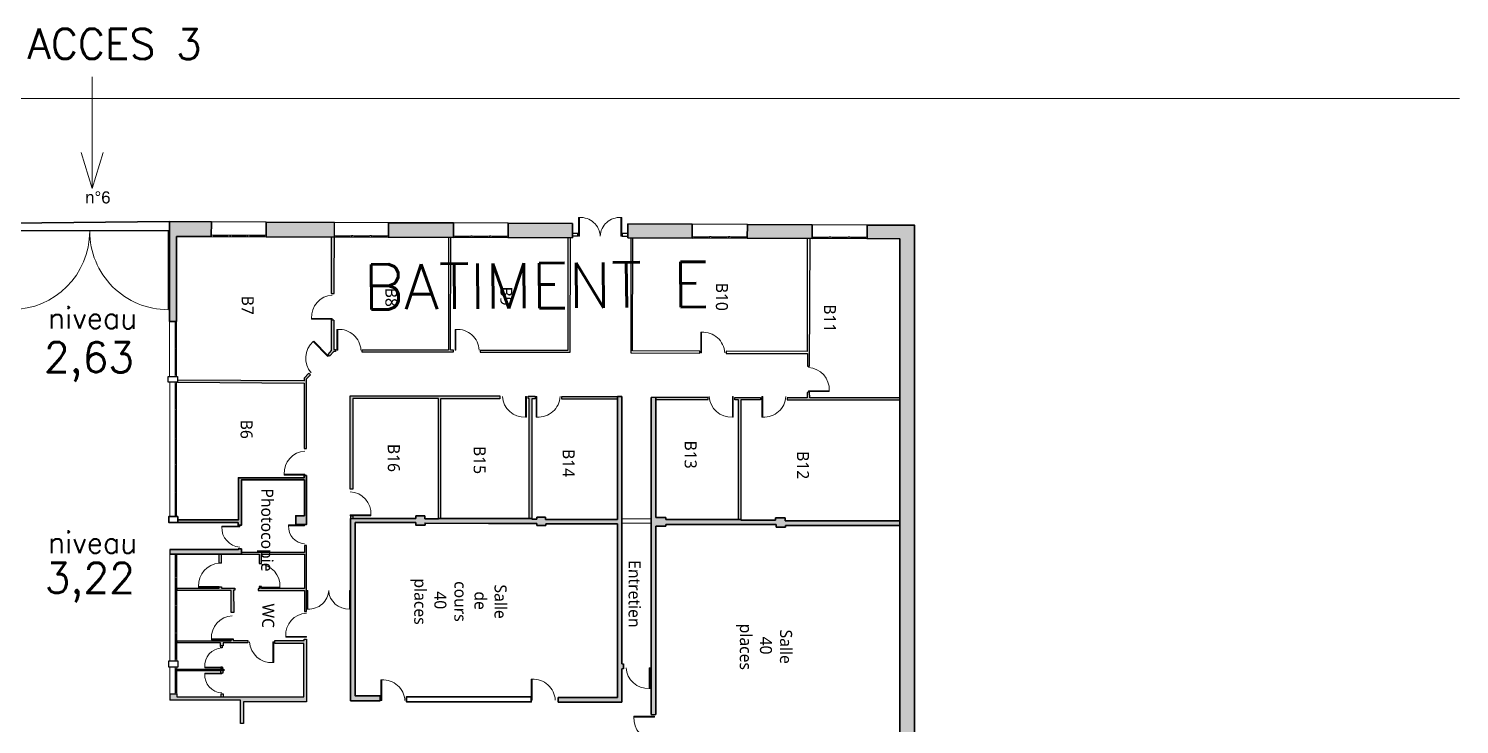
# Model space of a CAD drawing. Extents: x -6460 to -5341, y -3478 to -2628.
# Drawn here: x -6367.67 to -6320.12, y -3246.09 to -3222.97 of the extents above; entities that cross this region are included whole.
import ezdxf

# ---------------------------------------------------------------- set-up
doc = ezdxf.new("R2010")
doc.units = 0
for name, color, linetype in [('11_EPAIS', 4, 'CONTINUOUS'), ('12_MOYEN', 32, 'CONTINUOUS'), ('15_GRIS FONCE', 251, 'CONTINUOUS')]:
    doc.layers.add(name, color=color, linetype=linetype)
for name, color, linetype, lineweight in [('Ar0-Hatch1', 1, 'CONTINUOUS', 5), ('Ar0-Texte1', 144, 'CONTINUOUS', 15), ('Ar0-Texte2', 6, 'CONTINUOUS', 15), ('Ar2-Maçon', 7, 'CONTINUOUS', 35), ('Ar2-Vue-FIN', 9, 'CONTINUOUS', 9), ('Ar6-Cloison', 3, 'CONTINUOUS', 25), ('Ar7-Menuiserie', 4, 'CONTINUOUS', 9), ('Ar7-Porte', 4, 'CONTINUOUS', 9)]:
    doc.layers.add(name, color=color, linetype=linetype, lineweight=lineweight)
doc.styles.add('arial', font='arial.ttf', dxfattribs={"width": 0.9999})
doc.styles.get("Standard").update_dxf_attribs({"font": 'romans.shx'})

# ---------------------------------------------------------------- blocks, each defined once
blk = doc.blocks.new('porte')
at = {"layer": 'Ar7-Porte', "ltscale": 0.1}
for p, q in [((-0.03, 0.699), (0, 0.699)), ((-0.03, 0), (0, 0))]:
    blk.add_line(p, q, dxfattribs=at)
at = {"layer": 'Ar7-Porte'}
for points in [[(-0.03, 0), (-0.03, 0.699)], [(0, 0), (0, 0.699)]]:
    blk.add_lwpolyline(points, dxfattribs=at)
blk.add_arc((0.043, -0.043), 0.743, 3.3029, 93.3029, dxfattribs=at)

msp = doc.modelspace()

# ---------------------------------------------------------------- hatches: boundary and pattern name
at = {"layer": 'Ar0-Hatch1', "ltscale": 0.1}
h = msp.add_hatch(color=256, dxfattribs=at)
h.dxf.hatch_style = 1
h.paths.add_polyline_path([(-6361.601, -3229.391), (-6362.991, -3229.385), (-6362.989, -3232.703), (-6362.804, -3232.703), (-6362.804, -3232.703), (-6362.755, -3232.703), (-6362.755, -3229.882), (-6361.602, -3229.885)])
h.paths.add_polyline_path([(-6357.511, -3229.412), (-6359.778, -3229.401), (-6359.78, -3229.891), (-6357.514, -3229.898), (-6357.514, -3229.853), (-6357.514, -3229.853)])
h.paths.add_polyline_path([(-6353.549, -3229.432), (-6355.712, -3229.421), (-6355.714, -3229.903), (-6353.552, -3229.91), (-6353.552, -3229.865), (-6353.551, -3229.865)])
h.paths.add_polyline_path([(-6349.594, -3229.452), (-6351.739, -3229.441), (-6351.74, -3229.915), (-6349.597, -3229.922)])
h.paths.add_polyline_path([(-6345.617, -3229.472), (-6347.753, -3229.461), (-6347.755, -3229.928), (-6345.619, -3229.934), (-6345.619, -3229.889), (-6345.619, -3229.889)])
h.paths.add_polyline_path([(-6341.633, -3229.491), (-6343.785, -3229.481), (-6343.786, -3229.94), (-6341.638, -3229.946), (-6341.638, -3229.901), (-6341.635, -3229.901)])
h.paths.add_polyline_path([(-6338.225, -3229.509), (-6339.804, -3229.501), (-6339.805, -3229.952), (-6338.72, -3229.955), (-6338.72, -3277.426), (-6338.225, -3277.426)])
h.paths.add_polyline_path([(-6360.6, -3237.971), (-6358.509, -3237.971), (-6358.509, -3239.161), (-6358.794, -3239.161), (-6358.794, -3239.449), (-6358.434, -3239.449), (-6358.437, -3237.822), (-6358.513, -3237.822), (-6358.513, -3237.898), (-6360.702, -3237.898), (-6360.702, -3239.298), (-6362.715, -3239.298), (-6362.715, -3239.389), (-6360.711, -3239.389), (-6360.711, -3239.474), (-6360.6, -3239.474)])
h.paths.add_polyline_path([(-6360.599, -3240.263), (-6360.708, -3240.263), (-6360.708, -3240.285), (-6362.985, -3240.285), (-6362.985, -3240.438), (-6360.599, -3240.436), (-6360.599, -3240.374)])
h.paths.add_polyline_path([(-6359.767, -3248.698), (-6360.525, -3248.698), (-6360.525, -3247.934), (-6360.623, -3247.934), (-6360.623, -3248.74), (-6362.98, -3248.74), (-6362.98, -3249.89), (-6362.795, -3249.89), (-6362.795, -3249.89), (-6362.746, -3249.89), (-6362.727, -3249.89), (-6362.727, -3248.933), (-6360.522, -3248.933), (-6360.522, -3248.858), (-6359.767, -3248.858)])
h.paths.add_polyline_path([(-6354.332, -3258.259), (-6363.017, -3258.279), (-6363.017, -3258.556), (-6354.345, -3258.628)])
h.paths.add_polyline_path([(-6357.077, -3248.707), (-6358.989, -3248.707), (-6358.989, -3248.867), (-6358.846, -3248.867), (-6358.846, -3249.085), (-6358.447, -3249.085), (-6358.447, -3248.877), (-6357.905, -3248.877), (-6357.905, -3248.873), (-6357.077, -3248.873)])
h.paths.add_polyline_path([(-6355.396, -3248.729), (-6356.287, -3248.729), (-6356.287, -3248.89), (-6355.396, -3248.89)])
h.paths.add_polyline_path([(-6354.47, -3248.717), (-6354.881, -3248.717), (-6354.881, -3249.095), (-6354.47, -3249.095)])
h.paths.add_polyline_path([(-6346.477, -3248.949), (-6342.857, -3248.949), (-6342.857, -3249.178), (-6342.567, -3249.178), (-6342.567, -3248.964), (-6341.175, -3248.964), (-6341.175, -3249.263), (-6341.035, -3249.263), (-6341.035, -3248.833), (-6342.566, -3248.833), (-6342.566, -3248.871), (-6342.854, -3248.871), (-6342.854, -3248.814), (-6346.974, -3248.814), (-6346.976, -3249.607), (-6346.823, -3249.607), (-6346.823, -3249.198), (-6346.477, -3249.198)])
h.paths.add_polyline_path([(-6354.346, -3251.648), (-6355.396, -3251.648), (-6355.396, -3248.89), (-6355.456, -3248.89), (-6355.456, -3251.638), (-6357.905, -3251.638), (-6357.905, -3248.877), (-6357.993, -3248.877), (-6357.993, -3251.638), (-6362.743, -3251.638), (-6362.743, -3251.81), (-6354.491, -3251.81), (-6354.491, -3251.837), (-6354.346, -3251.837)])
h.paths.add_polyline_path([(-6360.822, -3241.567), (-6361.258, -3241.567), (-6361.258, -3241.522), (-6361.336, -3241.522), (-6361.336, -3241.54), (-6361.337, -3241.564), (-6362.733, -3241.564), (-6362.733, -3241.642), (-6360.94, -3241.642), (-6360.94, -3242.375), (-6360.856, -3242.375), (-6360.866, -3241.637), (-6360.822, -3241.637)])
h.paths.add_polyline_path([(-6358.433, -3240.148), (-6358.506, -3240.148), (-6358.506, -3240.375), (-6360.599, -3240.375), (-6360.599, -3240.436), (-6360.009, -3240.436), (-6360.009, -3240.744), (-6359.929, -3240.744), (-6359.929, -3240.44), (-6358.508, -3240.44), (-6358.508, -3241.58), (-6359.934, -3241.58), (-6359.934, -3241.562), (-6360.01, -3241.562), (-6360.01, -3241.586), (-6360.043, -3241.586), (-6360.043, -3241.648), (-6358.503, -3241.648), (-6358.503, -3242.34), (-6358.433, -3242.34)])
h.paths.add_polyline_path([(-6358.435, -3243.259), (-6358.521, -3243.259), (-6358.521, -3243.307), (-6359.496, -3243.307), (-6359.496, -3243.403), (-6358.525, -3243.403), (-6358.525, -3245.174), (-6362.749, -3245.174), (-6362.749, -3245.076), (-6362.801, -3245.076), (-6362.982, -3245.076), (-6362.982, -3245.288), (-6360.628, -3245.286), (-6360.628, -3246.062), (-6360.537, -3246.062), (-6360.537, -3245.347), (-6358.435, -3245.347)])
h.paths.add_polyline_path([(-6360.385, -3243.304), (-6360.881, -3243.304), (-6360.881, -3243.254), (-6360.91, -3243.254), (-6360.91, -3243.283), (-6360.94, -3243.283), (-6360.94, -3243.31), (-6362.739, -3243.31), (-6362.739, -3243.38), (-6361.295, -3243.38), (-6361.295, -3243.478), (-6361.205, -3243.478), (-6361.205, -3243.385), (-6360.385, -3243.385)])
h.paths.add_polyline_path([(-6358.44, -3234.615), (-6358.307, -3234.482), (-6358.363, -3234.423), (-6358.514, -3234.587), (-6358.511, -3234.681), (-6362.73, -3234.655), (-6362.73, -3234.722), (-6358.514, -3234.753), (-6358.514, -3236.93), (-6358.437, -3236.925)])
h.paths.add_polyline_path([(-6357.533, -3233.705), (-6357.475, -3233.705), (-6357.475, -3233.635), (-6357.529, -3233.635), (-6357.529, -3232.652), (-6357.606, -3232.652), (-6357.606, -3233.67), (-6357.715, -3233.801), (-6357.67, -3233.859)])
h.paths.add_polyline_path([(-6352.012, -3235.178), (-6356.984, -3235.178), (-6356.984, -3238.274), (-6356.899, -3238.274), (-6356.899, -3235.261), (-6354.049, -3235.261), (-6354.049, -3239.25), (-6353.98, -3239.25), (-6353.98, -3235.271), (-6352.012, -3235.271)])
h.paths.add_polyline_path([(-6357.514, -3229.903), (-6357.514, -3229.898), (-6357.622, -3229.897), (-6357.622, -3231.775), (-6357.523, -3231.775)])
h.paths.add_polyline_path([(-6347.954, -3235.199), (-6348.096, -3235.199), (-6348.096, -3239.285), (-6350.49, -3239.285), (-6350.49, -3239.205), (-6350.784, -3239.205), (-6350.784, -3239.268), (-6350.948, -3239.268), (-6350.948, -3239.25), (-6354.049, -3239.25), (-6354.049, -3239.26), (-6354.504, -3239.26), (-6354.504, -3239.165), (-6354.808, -3239.165), (-6354.808, -3239.248), (-6356.976, -3239.248), (-6356.976, -3245.314), (-6355.986, -3245.314), (-6355.986, -3245.146), (-6356.816, -3245.146), (-6356.816, -3239.389), (-6354.807, -3239.389), (-6354.807, -3239.472), (-6354.496, -3239.472), (-6354.496, -3239.404), (-6352.386, -3239.415), (-6350.782, -3239.415), (-6350.782, -3239.487), (-6350.483, -3239.487), (-6350.483, -3239.423), (-6348.102, -3239.423), (-6348.102, -3245.195), (-6350.071, -3245.195), (-6350.071, -3245.354), (-6347.952, -3245.354), (-6347.952, -3244.242), (-6347.902, -3244.242), (-6347.902, -3244.082), (-6347.954, -3244.082)])
h.paths.add_polyline_path([(-6350.833, -3235.187), (-6351.066, -3235.187), (-6351.066, -3235.266), (-6351.032, -3235.266), (-6351.032, -3239.25), (-6350.948, -3239.25), (-6350.948, -3235.279), (-6350.833, -3235.279)])
h.paths.add_polyline_path([(-6348.096, -3235.199), (-6349.946, -3235.199), (-6349.946, -3235.282), (-6348.096, -3235.282)], flags=17)
h.paths.add_polyline_path([(-6346.823, -3235.231), (-6346.977, -3235.231), (-6346.977, -3245.759), (-6346.823, -3245.759), (-6346.823, -3239.505), (-6346.49, -3239.505), (-6346.49, -3239.452), (-6342.831, -3239.452), (-6342.831, -3239.539), (-6342.522, -3239.539), (-6342.522, -3239.478), (-6338.72, -3239.478), (-6338.72, -3239.327), (-6342.523, -3239.327), (-6342.523, -3239.225), (-6342.852, -3239.225), (-6342.852, -3239.301), (-6344.005, -3239.301), (-6346.493, -3239.288), (-6346.493, -3239.215), (-6346.823, -3239.215)])
h.paths.add_polyline_path([(-6345.087, -3235.231), (-6346.823, -3235.231), (-6346.823, -3235.295), (-6345.087, -3235.295)], flags=17)
h.paths.add_polyline_path([(-6343.348, -3235.234), (-6344.203, -3235.227), (-6344.203, -3235.305), (-6344.085, -3235.305), (-6344.085, -3239.288), (-6344.005, -3239.288), (-6344.005, -3235.303), (-6343.348, -3235.303)])
h.paths.add_polyline_path([(-6338.72, -3235.245), (-6341.713, -3235.244), (-6341.722, -3235.058), (-6341.795, -3235.061), (-6341.795, -3235.246), (-6342.457, -3235.238), (-6342.457, -3235.308), (-6338.72, -3235.308)])
h.paths.add_polyline_path([(-6346.83, -3250.6), (-6346.978, -3250.6), (-6346.978, -3251.684), (-6352.195, -3251.684), (-6352.195, -3256.871), (-6352.042, -3256.871), (-6352.042, -3251.86), (-6346.999, -3251.86), (-6346.999, -3258.344), (-6352.042, -3258.344), (-6352.042, -3257.756), (-6352.186, -3257.756), (-6352.186, -3258.668), (-6347.554, -3258.668), (-6347.554, -3259.151), (-6347.405, -3259.151), (-6347.405, -3258.693), (-6341.218, -3258.693), (-6341.218, -3258.78), (-6341.074, -3258.78), (-6341.074, -3258.703), (-6340.204, -3258.703), (-6340.204, -3250.287), (-6341.038, -3250.287), (-6341.038, -3250.145), (-6341.185, -3250.145), (-6341.185, -3250.44), (-6340.38, -3250.44), (-6340.38, -3258.365), (-6346.83, -3258.365)])
h.paths.add_polyline_path([(-6362.744, -3262.331), (-6362.973, -3262.331), (-6362.972, -3263.314), (-6362.812, -3263.313), (-6362.812, -3263.313), (-6362.763, -3263.313), (-6362.744, -3263.313)])
h.paths.add_polyline_path([(-6362.717, -3272.686), (-6363.043, -3272.686), (-6363.043, -3272.919), (-6362.717, -3272.919)])
h.paths.add_polyline_path([(-6350.431, -3267.809), (-6350.952, -3267.809), (-6350.952, -3268.404), (-6350.431, -3268.404)])
h.paths.add_polyline_path([(-6346.406, -3267.809), (-6346.927, -3267.809), (-6346.927, -3268.404), (-6346.406, -3268.404)])
h.paths.add_polyline_path([(-6342.442, -3267.809), (-6342.963, -3267.809), (-6342.963, -3268.404), (-6342.442, -3268.404)])
h.paths.add_polyline_path([(-6358.563, -3274.748), (-6362.746, -3274.748), (-6362.746, -3274.756), (-6362.746, -3274.806), (-6362.746, -3274.817), (-6358.563, -3274.817)])
h.paths.add_polyline_path([(-6358.494, -3274.627), (-6358.563, -3274.627), (-6358.563, -3274.874), (-6358.494, -3274.874)])
h.paths.add_polyline_path([(-6358.494, -3269.089), (-6358.563, -3269.089), (-6358.563, -3273.742), (-6358.494, -3273.742)])
h.paths.add_polyline_path([(-6358.563, -3270.479), (-6362.763, -3270.479), (-6362.763, -3270.548), (-6358.563, -3270.548)])
h.paths.add_polyline_path([(-6354.322, -3266.893), (-6354.073, -3266.893), (-6354.073, -3266.728), (-6354.339, -3266.728), (-6354.345, -3262.11), (-6354.345, -3261.265), (-6357.314, -3261.265), (-6357.314, -3261.446), (-6354.512, -3261.464), (-6354.512, -3262.11), (-6354.494, -3267.847), (-6354.876, -3267.847), (-6354.876, -3268.279), (-6354.504, -3268.279), (-6354.504, -3271.817), (-6357.245, -3271.817), (-6357.245, -3271.627), (-6357.314, -3271.627), (-6357.314, -3271.886), (-6354.322, -3271.886)])
h.paths.add_polyline_path([(-6357.245, -3262.545), (-6357.314, -3262.545), (-6357.314, -3268.21), (-6357.245, -3268.21)], flags=17)
h.paths.add_polyline_path([(-6357.245, -3268.21), (-6357.314, -3268.21), (-6357.314, -3268.279), (-6357.245, -3268.279)], flags=17)
h.paths.add_polyline_path([(-6354.876, -3268.21), (-6357.245, -3268.21), (-6357.245, -3268.279), (-6354.876, -3268.279)], flags=17)
h.paths.add_polyline_path([(-6357.245, -3268.279), (-6357.314, -3268.279), (-6357.314, -3270.742), (-6357.245, -3270.742)], flags=17)
h.paths.add_polyline_path([(-6358.563, -3267.612), (-6358.89, -3267.612), (-6358.89, -3267.978), (-6362.722, -3267.978), (-6362.722, -3267.926), (-6363.026, -3267.926), (-6363.026, -3268.156), (-6362.719, -3268.156), (-6362.719, -3268.12), (-6358.563, -3268.12)])
h.paths.add_polyline_path([(-6358.494, -3266.145), (-6358.563, -3266.145), (-6358.563, -3268.204), (-6358.494, -3268.204)])
h.paths.add_polyline_path([(-6358.563, -3265.131), (-6362.763, -3265.131), (-6362.763, -3265.2), (-6358.563, -3265.2)])
h.paths.add_polyline_path([(-6358.494, -3265.08), (-6358.533, -3265.08), (-6358.533, -3265.083), (-6358.563, -3265.083), (-6358.563, -3265.257), (-6358.533, -3265.257), (-6358.494, -3265.26)])
h.paths.add_polyline_path([(-6361.404, -3261.264), (-6361.592, -3261.264), (-6361.592, -3260.828), (-6361.701, -3260.828), (-6361.701, -3261.255), (-6362.973, -3261.255), (-6362.973, -3261.45), (-6362.755, -3261.45), (-6362.755, -3261.414), (-6361.404, -3261.414)])
h.paths.add_polyline_path([(-6358.494, -3261.265), (-6360.612, -3261.265), (-6360.612, -3261.426), (-6358.494, -3261.439)])
h.paths.add_polyline_path([(-6358.494, -3261.439), (-6358.563, -3261.439), (-6358.563, -3264.195), (-6358.494, -3264.195)])
h.paths.add_polyline_path([(-6357.245, -3261.447), (-6357.314, -3261.446), (-6357.314, -3261.66), (-6357.245, -3261.66)], flags=17)
h.paths.add_polyline_path([(-6347.414, -3260.139), (-6347.549, -3260.139), (-6347.549, -3260.644), (-6352.196, -3260.644), (-6352.196, -3261.037), (-6352.055, -3261.037), (-6352.055, -3260.785), (-6347.55, -3260.785), (-6347.55, -3266.76), (-6352.048, -3266.76), (-6352.048, -3261.918), (-6352.2, -3261.918), (-6352.2, -3266.737), (-6352.48, -3266.737), (-6352.48, -3266.893), (-6347.577, -3266.922), (-6347.577, -3267.047), (-6347.393, -3267.047), (-6347.393, -3266.923), (-6339.772, -3266.969), (-6339.772, -3266.798), (-6340.224, -3266.807), (-6340.224, -3259.839), (-6341.054, -3259.839), (-6341.054, -3259.679), (-6341.208, -3259.679), (-6341.208, -3259.955), (-6340.356, -3259.955), (-6340.356, -3266.803), (-6347.4, -3266.768)])
h.paths.add_polyline_path([(-6360.206, -3237.668), (-6360.214, -3240.588), (-6359.254, -3240.59), (-6359.246, -3237.671)], flags=9)
h.paths.add_polyline_path([(-6357.514, -3232.693), (-6344.051, -3232.585), (-6344.068, -3230.336), (-6357.532, -3230.443)], flags=9)
h.paths.add_polyline_path([(-6354.519, -3278.807), (-6354.519, -3279.289), (-6354.39, -3279.289), (-6354.39, -3278.807)], flags=9)
h.paths.add_polyline_path([(-6362.243, -3278.911), (-6362.243, -3279.394), (-6362.114, -3279.394), (-6362.114, -3278.911)], flags=9)
h.paths.add_polyline_path([(-6362.573, -3281.789), (-6362.092, -3281.789), (-6362.092, -3281.661), (-6362.573, -3281.661)], flags=9)
h.paths.add_polyline_path([(-6351.5, -3277.333), (-6351.5, -3276.838), (-6351.628, -3276.838), (-6351.628, -3277.333)], flags=9)
h.paths.add_polyline_path([(-6352.934, -3277.773), (-6352.934, -3278.254), (-6352.805, -3278.254), (-6352.805, -3277.773)], flags=9)
h.paths.add_polyline_path([(-6362.802, -3280.923), (-6362.802, -3281.231), (-6362.631, -3281.231), (-6362.631, -3280.923)], flags=9)
h.paths.add_polyline_path([(-6351.686, -3277.421), (-6351.947, -3277.421), (-6351.947, -3277.592), (-6351.686, -3277.592)], flags=9)
h.paths.add_polyline_path([(-6359.353, -3282.437), (-6359.353, -3283.86), (-6358.78, -3283.86), (-6358.78, -3282.437)], flags=9)
h.paths.add_polyline_path([(-6363.882, -3280.701), (-6363.882, -3281.304), (-6363.31, -3281.304), (-6363.31, -3280.701)], flags=9)
h.paths.add_polyline_path([(-6359.482, -3279.025), (-6359.482, -3279.443), (-6359.118, -3279.443), (-6359.118, -3279.025)], flags=9)
h.paths.add_polyline_path([(-6361.449, -3280.899), (-6361.449, -3281.62), (-6361.209, -3281.62), (-6361.209, -3280.899)], flags=9)
h.paths.add_polyline_path([(-6361.713, -3282.998), (-6361.713, -3284.786), (-6360.956, -3284.786), (-6360.956, -3282.998)], flags=9)

# ---------------------------------------------------------------- linework, layer by layer
at = {"layer": '11_EPAIS'}
for points in [[(-6362.73, -3234.533), (-6362.73, -3234.722), (-6363.031, -3234.722), (-6363.031, -3234.533)], [(-6362.718, -3243.979), (-6362.718, -3244.196), (-6363.014, -3244.196), (-6363.014, -3243.979)]]:
    msp.add_lwpolyline(points, close=True, dxfattribs=at)
msp.add_lwpolyline([(-6362.985, -3240.285), (-6362.985, -3240.438)], dxfattribs=at)
at = {"layer": '12_MOYEN'}
for points in [[(-6361.237, -3243.478), (-6361.237, -3243.552), (-6361.289, -3243.552), (-6361.295, -3243.478)], [(-6361.225, -3244.19), (-6361.225, -3244.253), (-6361.225, -3244.19), (-6361.284, -3244.19), (-6361.284, -3244.253)], [(-6362.728, -3244.253), (-6361.188, -3244.253), (-6361.188, -3244.315), (-6362.723, -3244.315), (-6362.728, -3244.253)], [(-6361.223, -3244.315), (-6361.223, -3244.387), (-6361.282, -3244.387), (-6361.282, -3244.315)], [(-6361.29, -3245.08), (-6361.209, -3245.08), (-6361.209, -3245.174)], [(-6361.29, -3245.08), (-6361.29, -3245.174)]]:
    msp.add_lwpolyline(points, dxfattribs=at)
at = {"layer": '15_GRIS FONCE'}
for p, q in [((-6343.785, -3229.481), (-6345.617, -3229.472)), ((-6339.801, -3229.501), (-6341.633, -3229.491))]:
    msp.add_line(p, q, dxfattribs=at)
for points in [[(-6359.778, -3229.401), (-6361.601, -3229.391)], [(-6355.712, -3229.421), (-6357.511, -3229.412)], [(-6351.739, -3229.441), (-6353.549, -3229.432)]]:
    msp.add_lwpolyline(points, dxfattribs=at)
at = {"layer": 'Ar0-Hatch1'}
for p, q in [((-6365.564, -3224.574), (-6365.564, -3228.282)), ((-6365.564, -3228.282), (-6365.928, -3227.094)), ((-6365.564, -3228.282), (-6365.201, -3227.094))]:
    msp.add_line(p, q, dxfattribs=at)
at = {"layer": 'Ar2-Maçon'}
for p, q in [((-6368.295, -3229.439), (-6362.991, -3229.385)), ((-6348.096, -3239.285), (-6348.096, -3235.199)), ((-6347.954, -3235.199), (-6347.954, -3244.082)), ((-6346.977, -3235.231), (-6346.977, -3245.759)), ((-6346.823, -3239.215), (-6346.823, -3235.231)), ((-6356.976, -3245.314), (-6356.976, -3239.248)), ((-6356.976, -3239.248), (-6354.808, -3239.248)), ((-6354.808, -3239.248), (-6354.808, -3239.165)), ((-6354.808, -3239.165), (-6354.504, -3239.165)), ((-6354.504, -3239.165), (-6354.504, -3239.26)), ((-6354.504, -3239.26), (-6354.049, -3239.26)), ((-6354.049, -3239.25), (-6350.948, -3239.25)), ((-6350.782, -3239.415), (-6352.386, -3239.415)), ((-6350.948, -3239.268), (-6350.784, -3239.268)), ((-6350.784, -3239.268), (-6350.784, -3239.205)), ((-6350.784, -3239.205), (-6350.49, -3239.205)), ((-6350.782, -3239.487), (-6350.782, -3239.415)), ((-6350.49, -3239.205), (-6350.49, -3239.285)), ((-6350.49, -3239.285), (-6348.096, -3239.285)), ((-6348.102, -3239.423), (-6350.483, -3239.423)), ((-6350.483, -3239.423), (-6350.483, -3239.487)), ((-6348.102, -3245.195), (-6348.102, -3239.423)), ((-6346.823, -3239.215), (-6346.493, -3239.215)), ((-6346.493, -3239.215), (-6346.493, -3239.288)), ((-6346.493, -3239.288), (-6344.005, -3239.288)), ((-6342.831, -3239.452), (-6346.49, -3239.452)), ((-6346.49, -3239.452), (-6346.49, -3239.505)), ((-6344.005, -3239.288), (-6344.005, -3239.301)), ((-6344.005, -3239.301), (-6342.852, -3239.301)), ((-6342.852, -3239.301), (-6342.852, -3239.225)), ((-6342.852, -3239.225), (-6342.523, -3239.225)), ((-6342.831, -3239.539), (-6342.831, -3239.452)), ((-6342.523, -3239.225), (-6342.523, -3239.327)), ((-6342.523, -3239.327), (-6338.72, -3239.327)), ((-6350.483, -3239.487), (-6350.782, -3239.487)), ((-6346.49, -3239.505), (-6346.823, -3239.505)), ((-6346.823, -3245.759), (-6346.823, -3239.505)), ((-6342.522, -3239.539), (-6342.831, -3239.539)), ((-6338.72, -3239.478), (-6342.522, -3239.478)), ((-6342.522, -3239.478), (-6342.522, -3239.539)), ((-6347.902, -3244.082), (-6347.902, -3244.242)), ((-6347.952, -3244.242), (-6347.952, -3245.354)), ((-6355.991, -3245.314), (-6356.976, -3245.314)), ((-6350.071, -3245.354), (-6350.071, -3245.195)), ((-6350.071, -3245.195), (-6348.102, -3245.195)), ((-6347.952, -3245.354), (-6350.071, -3245.354))]:
    msp.add_line(p, q, dxfattribs=at)
at = {"layer": 'Ar2-Maçon', "ltscale": 0.1}
for p, q in [((-6368.568, -3229.688), (-6362.991, -3229.685)), ((-6348.096, -3235.199), (-6347.954, -3235.199)), ((-6354.049, -3239.25), (-6354.049, -3239.26)), ((-6350.948, -3239.25), (-6350.948, -3239.268))]:
    msp.add_line(p, q, dxfattribs=at)
at = {"layer": 'Ar2-Maçon'}
for points in [[(-6362.989, -3232.703), (-6362.991, -3229.385), (-6361.601, -3229.391), (-6361.602, -3229.885), (-6362.755, -3229.882), (-6362.755, -3232.703)], [(-6355.712, -3229.421), (-6353.549, -3229.432), (-6353.552, -3229.91), (-6355.714, -3229.903)], [(-6349.594, -3229.452), (-6351.739, -3229.441), (-6351.74, -3229.915), (-6349.597, -3229.922)], [(-6343.785, -3229.481), (-6343.786, -3229.94), (-6341.635, -3229.946), (-6341.633, -3229.491)], [(-6362.715, -3239.183), (-6362.715, -3239.389), (-6363.011, -3239.389), (-6363.011, -3239.183)]]:
    msp.add_lwpolyline(points, close=True, dxfattribs=at)
for points in [[(-6357.511, -3229.412), (-6359.778, -3229.401), (-6359.78, -3229.891), (-6357.514, -3229.898)], [(-6347.755, -3229.928), (-6345.619, -3229.934), (-6345.617, -3229.472), (-6347.753, -3229.461), (-6347.755, -3229.928)], [(-6338.225, -3278.054), (-6338.225, -3229.509), (-6339.804, -3229.501), (-6339.805, -3229.952), (-6338.72, -3229.955), (-6338.72, -3277.456)], [(-6358.437, -3237.822), (-6358.513, -3237.822), (-6358.513, -3237.898), (-6360.702, -3237.898), (-6360.702, -3239.298), (-6362.715, -3239.298)], [(-6362.715, -3239.389), (-6360.711, -3239.389), (-6360.711, -3239.474), (-6360.6, -3239.474), (-6360.6, -3237.971), (-6358.509, -3237.971), (-6358.509, -3239.161), (-6358.794, -3239.161), (-6358.794, -3239.449), (-6358.434, -3239.449), (-6358.437, -3237.822)], [(-6352.386, -3239.415), (-6354.496, -3239.404), (-6354.496, -3239.472), (-6354.807, -3239.472), (-6354.807, -3239.389), (-6356.816, -3239.389), (-6356.816, -3245.146), (-6355.986, -3245.146), (-6355.986, -3245.314)], [(-6362.985, -3240.285), (-6360.708, -3240.285), (-6360.708, -3240.263), (-6360.599, -3240.263), (-6360.599, -3240.374), (-6360.599, -3240.436), (-6362.985, -3240.438)], [(-6352.386, -3245.181), (-6350.966, -3245.181), (-6350.966, -3245.346), (-6355.114, -3245.346), (-6355.114, -3245.172), (-6352.386, -3245.181)]]:
    msp.add_lwpolyline(points, dxfattribs=at)
at = {"layer": 'Ar2-Vue-FIN'}
msp.add_line((-6320.119, -3225.292), (-6447.349, -3225.314), dxfattribs=at)
for points in [[(-6362.989, -3232.703), (-6362.989, -3234.533)], [(-6362.976, -3234.722), (-6362.986, -3239.183)], [(-6346.977, -3239.257), (-6347.954, -3239.257)], [(-6347.954, -3239.401), (-6346.977, -3239.401)], [(-6362.985, -3240.438), (-6362.979, -3243.979)], [(-6362.982, -3245.076), (-6362.982, -3244.196)]]:
    msp.add_lwpolyline(points, dxfattribs=at)
at = {"layer": 'Ar6-Cloison'}
for p, q in [((-6356.984, -3238.274), (-6356.984, -3235.178)), ((-6356.984, -3235.178), (-6352.012, -3235.178)), ((-6354.049, -3235.261), (-6356.899, -3235.261)), ((-6356.899, -3235.261), (-6356.899, -3238.274)), ((-6354.049, -3239.25), (-6354.049, -3235.261)), ((-6352.012, -3235.271), (-6353.98, -3235.271)), ((-6353.98, -3235.271), (-6353.98, -3239.25)), ((-6352.012, -3235.178), (-6352.012, -3235.271)), ((-6351.066, -3235.266), (-6351.066, -3235.187)), ((-6351.066, -3235.187), (-6350.833, -3235.187)), ((-6351.032, -3235.266), (-6351.066, -3235.266)), ((-6351.032, -3239.25), (-6351.032, -3235.266)), ((-6350.833, -3235.279), (-6350.948, -3235.279)), ((-6350.948, -3235.279), (-6350.948, -3239.25)), ((-6350.833, -3235.187), (-6350.833, -3235.279)), ((-6349.946, -3235.282), (-6349.946, -3235.199)), ((-6349.946, -3235.199), (-6348.096, -3235.199)), ((-6348.096, -3235.282), (-6349.946, -3235.282)), ((-6345.087, -3235.231), (-6346.977, -3235.231)), ((-6346.823, -3235.295), (-6345.087, -3235.295)), ((-6345.087, -3235.295), (-6345.087, -3235.231)), ((-6344.203, -3235.305), (-6344.203, -3235.227)), ((-6344.203, -3235.227), (-6343.348, -3235.234)), ((-6344.085, -3235.305), (-6344.203, -3235.305)), ((-6344.085, -3239.288), (-6344.085, -3235.305)), ((-6343.348, -3235.303), (-6344.005, -3235.303)), ((-6344.005, -3235.303), (-6344.005, -3239.288)), ((-6343.348, -3235.234), (-6343.348, -3235.303)), ((-6356.899, -3238.274), (-6356.984, -3238.274)), ((-6356.976, -3239.166), (-6356.9, -3239.166)), ((-6356.976, -3239.166), (-6356.976, -3239.248)), ((-6356.9, -3239.166), (-6356.9, -3239.248)), ((-6347.954, -3244.082), (-6347.902, -3244.082)), ((-6347.902, -3244.242), (-6347.952, -3244.242)), ((-6346.977, -3245.759), (-6346.823, -3245.759))]:
    msp.add_line(p, q, dxfattribs=at)
for points in [[(-6357.622, -3229.897), (-6357.622, -3231.775), (-6357.523, -3231.775), (-6357.511, -3229.412)], [(-6353.718, -3229.909), (-6353.718, -3233.652), (-6356.594, -3233.652)], [(-6356.594, -3233.654), (-6356.594, -3233.715), (-6353.556, -3233.715), (-6353.556, -3233.662), (-6353.649, -3233.662), (-6353.638, -3229.91)], [(-6352.664, -3233.667), (-6352.664, -3233.726), (-6349.674, -3233.726), (-6349.663, -3229.922)], [(-6349.749, -3229.922), (-6349.749, -3233.668), (-6352.664, -3233.668)], [(-6347.663, -3229.928), (-6347.663, -3233.746), (-6345.369, -3233.76), (-6345.369, -3233.694), (-6347.598, -3233.684), (-6347.587, -3229.928)], [(-6344.493, -3233.688), (-6344.493, -3233.768), (-6341.789, -3233.772), (-6341.789, -3234.189), (-6341.716, -3234.189), (-6341.703, -3229.946)], [(-6341.795, -3229.946), (-6341.795, -3233.703), (-6344.493, -3233.688)], [(-6357.529, -3232.656), (-6357.529, -3233.635), (-6357.475, -3233.635), (-6357.475, -3233.705), (-6357.533, -3233.705), (-6357.67, -3233.859), (-6357.715, -3233.801), (-6357.606, -3233.67), (-6357.606, -3232.652), (-6357.529, -3232.652)], [(-6362.73, -3234.722), (-6358.514, -3234.753), (-6358.514, -3236.93), (-6358.437, -3236.925), (-6358.44, -3234.615), (-6358.307, -3234.482), (-6358.363, -3234.423), (-6358.514, -3234.587), (-6358.511, -3234.681), (-6362.73, -3234.655)], [(-6338.72, -3235.245), (-6341.713, -3235.244), (-6341.722, -3235.058), (-6341.795, -3235.061), (-6341.795, -3235.246), (-6342.457, -3235.238)], [(-6342.457, -3235.238), (-6342.457, -3235.308), (-6338.72, -3235.308)], [(-6358.436, -3240.148), (-6358.506, -3240.148), (-6358.506, -3240.375), (-6360.599, -3240.375)], [(-6360.599, -3240.436), (-6360.009, -3240.436), (-6360.009, -3240.744), (-6359.929, -3240.744), (-6359.929, -3240.44), (-6358.508, -3240.44), (-6358.508, -3241.58), (-6359.934, -3241.58), (-6359.934, -3241.515), (-6360.01, -3241.515), (-6360.01, -3241.586), (-6360.043, -3241.586), (-6360.043, -3241.648), (-6358.503, -3241.648), (-6358.503, -3242.34), (-6358.433, -3242.34), (-6358.433, -3240.148)], [(-6361.259, -3240.74), (-6361.34, -3240.74), (-6361.34, -3240.437)], [(-6361.259, -3240.74), (-6361.259, -3240.437)], [(-6360.856, -3242.375), (-6360.94, -3242.375), (-6360.94, -3241.642), (-6362.733, -3241.642), (-6362.733, -3241.564), (-6361.337, -3241.564), (-6361.337, -3241.522), (-6361.258, -3241.522), (-6361.258, -3241.567), (-6360.822, -3241.567), (-6360.822, -3241.637), (-6360.866, -3241.637), (-6360.856, -3242.375)], [(-6362.982, -3245.076), (-6362.749, -3245.076), (-6362.749, -3245.174), (-6358.525, -3245.174), (-6358.525, -3243.403), (-6359.496, -3243.403), (-6359.496, -3243.307), (-6358.521, -3243.307), (-6358.521, -3243.259), (-6358.435, -3243.259), (-6358.435, -3245.347), (-6360.537, -3245.347), (-6360.537, -3246.062), (-6360.628, -3246.062), (-6360.628, -3245.286), (-6362.982, -3245.288)], [(-6360.385, -3243.299), (-6360.385, -3243.385), (-6361.205, -3243.385), (-6361.205, -3243.478), (-6361.295, -3243.478), (-6361.295, -3243.38), (-6362.739, -3243.38), (-6362.739, -3243.31), (-6360.94, -3243.31), (-6360.94, -3243.254), (-6360.881, -3243.254), (-6360.881, -3243.304), (-6360.385, -3243.304)], [(-6362.982, -3245.076), (-6362.982, -3245.288)]]:
    msp.add_lwpolyline(points, dxfattribs=at)
for points in [[(-6349.42, -3229.863), (-6349.42, -3229.779), (-6349.596, -3229.779), (-6349.596, -3229.863)], [(-6347.755, -3229.875), (-6347.755, -3229.785), (-6347.943, -3229.785), (-6347.943, -3229.875)]]:
    msp.add_lwpolyline(points, close=True, dxfattribs=at)
at = {"layer": 'Ar7-Menuiserie'}
for points in [[(-6361.53, -3229.891), (-6361.602, -3229.891), (-6361.602, -3229.841), (-6361.53, -3229.841), (-6361.53, -3229.891)], [(-6361.53, -3229.841), (-6361.063, -3229.841)], [(-6361.53, -3229.866), (-6361.063, -3229.866)], [(-6361.53, -3229.891), (-6361.063, -3229.891)], [(-6361.013, -3229.891), (-6361.063, -3229.891), (-6361.063, -3229.841), (-6361.013, -3229.841), (-6361.013, -3229.891)], [(-6360.963, -3229.891), (-6361.013, -3229.891), (-6361.013, -3229.832), (-6360.963, -3229.832), (-6360.963, -3229.891)], [(-6360.913, -3229.891), (-6360.963, -3229.891), (-6360.963, -3229.841), (-6360.913, -3229.841), (-6360.913, -3229.891)], [(-6360.913, -3229.841), (-6360.447, -3229.841)], [(-6360.913, -3229.866), (-6360.447, -3229.866)], [(-6360.913, -3229.891), (-6360.447, -3229.891)], [(-6360.397, -3229.891), (-6360.447, -3229.891), (-6360.447, -3229.841), (-6360.397, -3229.841), (-6360.397, -3229.891)], [(-6360.347, -3229.891), (-6360.397, -3229.891), (-6360.397, -3229.832), (-6360.347, -3229.832), (-6360.347, -3229.891)], [(-6360.297, -3229.891), (-6360.347, -3229.891), (-6360.347, -3229.841), (-6360.297, -3229.841), (-6360.297, -3229.891)], [(-6360.297, -3229.841), (-6359.83, -3229.841)], [(-6360.297, -3229.866), (-6359.83, -3229.866)], [(-6360.297, -3229.891), (-6359.83, -3229.891)], [(-6359.78, -3229.891), (-6359.83, -3229.891), (-6359.83, -3229.841), (-6359.78, -3229.841), (-6359.78, -3229.891)], [(-6357.464, -3229.903), (-6357.514, -3229.903), (-6357.514, -3229.853), (-6357.464, -3229.853), (-6357.464, -3229.903)], [(-6357.464, -3229.853), (-6356.997, -3229.853)], [(-6357.464, -3229.878), (-6356.997, -3229.878)], [(-6357.464, -3229.903), (-6356.997, -3229.903)], [(-6356.947, -3229.903), (-6356.997, -3229.903), (-6356.997, -3229.853), (-6356.947, -3229.853), (-6356.947, -3229.903)], [(-6356.897, -3229.903), (-6356.947, -3229.903), (-6356.947, -3229.845), (-6356.897, -3229.845), (-6356.897, -3229.903)], [(-6356.847, -3229.903), (-6356.897, -3229.903), (-6356.897, -3229.853), (-6356.847, -3229.853), (-6356.847, -3229.903)], [(-6356.847, -3229.853), (-6356.381, -3229.853)], [(-6356.847, -3229.878), (-6356.381, -3229.878)], [(-6356.847, -3229.903), (-6356.381, -3229.903)], [(-6356.331, -3229.903), (-6356.381, -3229.903), (-6356.381, -3229.853), (-6356.331, -3229.853), (-6356.331, -3229.903)], [(-6356.281, -3229.903), (-6356.331, -3229.903), (-6356.331, -3229.845), (-6356.281, -3229.845), (-6356.281, -3229.903)], [(-6356.231, -3229.903), (-6356.281, -3229.903), (-6356.281, -3229.853), (-6356.231, -3229.853), (-6356.231, -3229.903)], [(-6356.231, -3229.853), (-6355.764, -3229.853)], [(-6356.231, -3229.878), (-6355.764, -3229.878)], [(-6356.231, -3229.903), (-6355.764, -3229.903)], [(-6355.714, -3229.903), (-6355.764, -3229.903), (-6355.764, -3229.853), (-6355.714, -3229.853), (-6355.714, -3229.903)], [(-6353.501, -3229.915), (-6353.552, -3229.915), (-6353.552, -3229.865), (-6353.501, -3229.865), (-6353.501, -3229.915)], [(-6353.501, -3229.865), (-6353.032, -3229.865)], [(-6353.501, -3229.89), (-6353.032, -3229.89)], [(-6353.501, -3229.915), (-6353.032, -3229.915)], [(-6352.981, -3229.915), (-6353.032, -3229.915), (-6353.032, -3229.865), (-6352.981, -3229.865), (-6352.981, -3229.915)], [(-6352.931, -3229.915), (-6352.981, -3229.915), (-6352.981, -3229.857), (-6352.931, -3229.857), (-6352.931, -3229.915)], [(-6352.881, -3229.915), (-6352.931, -3229.915), (-6352.931, -3229.865), (-6352.881, -3229.865), (-6352.881, -3229.915)], [(-6352.881, -3229.865), (-6352.411, -3229.865)], [(-6352.881, -3229.89), (-6352.411, -3229.89)], [(-6352.881, -3229.915), (-6352.411, -3229.915)], [(-6352.361, -3229.915), (-6352.411, -3229.915), (-6352.411, -3229.865), (-6352.361, -3229.865), (-6352.361, -3229.915)], [(-6352.31, -3229.915), (-6352.361, -3229.915), (-6352.361, -3229.857), (-6352.31, -3229.857), (-6352.31, -3229.915)], [(-6352.26, -3229.915), (-6352.31, -3229.915), (-6352.31, -3229.865), (-6352.26, -3229.865), (-6352.26, -3229.915)], [(-6352.26, -3229.865), (-6351.791, -3229.865)], [(-6352.26, -3229.89), (-6351.791, -3229.89)], [(-6352.26, -3229.915), (-6351.791, -3229.915)], [(-6351.74, -3229.915), (-6351.791, -3229.915), (-6351.791, -3229.865), (-6351.74, -3229.865), (-6351.74, -3229.915)], [(-6345.568, -3229.94), (-6345.619, -3229.94), (-6345.619, -3229.889), (-6345.568, -3229.889), (-6345.568, -3229.94)], [(-6345.568, -3229.889), (-6345.093, -3229.889)], [(-6345.568, -3229.914), (-6345.093, -3229.914)], [(-6345.568, -3229.94), (-6345.093, -3229.94)], [(-6345.042, -3229.94), (-6345.093, -3229.94), (-6345.093, -3229.889), (-6345.042, -3229.889), (-6345.042, -3229.94)], [(-6344.991, -3229.94), (-6345.042, -3229.94), (-6345.042, -3229.88), (-6344.991, -3229.88), (-6344.991, -3229.94)], [(-6344.94, -3229.94), (-6344.991, -3229.94), (-6344.991, -3229.889), (-6344.94, -3229.889), (-6344.94, -3229.94)], [(-6344.94, -3229.889), (-6344.465, -3229.889)], [(-6344.94, -3229.914), (-6344.465, -3229.914)], [(-6344.94, -3229.94), (-6344.465, -3229.94)], [(-6344.414, -3229.94), (-6344.465, -3229.94), (-6344.465, -3229.889), (-6344.414, -3229.889), (-6344.414, -3229.94)], [(-6344.363, -3229.94), (-6344.414, -3229.94), (-6344.414, -3229.88), (-6344.363, -3229.88), (-6344.363, -3229.94)], [(-6344.312, -3229.94), (-6344.363, -3229.94), (-6344.363, -3229.889), (-6344.312, -3229.889), (-6344.312, -3229.94)], [(-6344.312, -3229.889), (-6343.837, -3229.889)], [(-6344.312, -3229.914), (-6343.837, -3229.914)], [(-6344.312, -3229.94), (-6343.837, -3229.94)], [(-6343.786, -3229.94), (-6343.837, -3229.94), (-6343.837, -3229.889), (-6343.786, -3229.889), (-6343.786, -3229.94)], [(-6341.587, -3229.952), (-6341.638, -3229.952), (-6341.638, -3229.901), (-6341.587, -3229.901), (-6341.587, -3229.952)], [(-6341.587, -3229.901), (-6341.112, -3229.901)], [(-6341.587, -3229.927), (-6341.112, -3229.927)], [(-6341.061, -3229.952), (-6341.112, -3229.952), (-6341.112, -3229.901), (-6341.061, -3229.901), (-6341.061, -3229.952)], [(-6341.01, -3229.952), (-6341.061, -3229.952), (-6341.061, -3229.892), (-6341.01, -3229.892), (-6341.01, -3229.952)], [(-6340.959, -3229.952), (-6341.01, -3229.952), (-6341.01, -3229.901), (-6340.959, -3229.901), (-6340.959, -3229.952)], [(-6340.959, -3229.901), (-6340.484, -3229.901)], [(-6340.959, -3229.927), (-6340.484, -3229.927)], [(-6340.433, -3229.952), (-6340.484, -3229.952), (-6340.484, -3229.901), (-6340.433, -3229.901), (-6340.433, -3229.952)], [(-6340.382, -3229.952), (-6340.433, -3229.952), (-6340.433, -3229.892), (-6340.382, -3229.892), (-6340.382, -3229.952)], [(-6340.331, -3229.952), (-6340.382, -3229.952), (-6340.382, -3229.901), (-6340.331, -3229.901), (-6340.331, -3229.952)], [(-6340.331, -3229.901), (-6339.856, -3229.901)], [(-6340.331, -3229.927), (-6339.856, -3229.927)], [(-6339.805, -3229.952), (-6339.856, -3229.952), (-6339.856, -3229.901), (-6339.805, -3229.901), (-6339.805, -3229.952)], [(-6341.587, -3229.952), (-6341.112, -3229.952)], [(-6340.959, -3229.952), (-6340.484, -3229.952)], [(-6340.331, -3229.952), (-6339.856, -3229.952)], [(-6362.755, -3232.703), (-6362.804, -3232.703), (-6362.804, -3232.752), (-6362.755, -3232.752), (-6362.755, -3232.703)], [(-6362.804, -3232.703), (-6362.804, -3233.64)], [(-6362.804, -3233.591), (-6362.804, -3232.752)], [(-6362.779, -3232.752), (-6362.779, -3233.591)], [(-6362.755, -3233.591), (-6362.755, -3232.752)], [(-6362.755, -3233.591), (-6362.804, -3233.591), (-6362.804, -3233.64), (-6362.755, -3233.64), (-6362.755, -3233.591)], [(-6362.804, -3234.479), (-6362.804, -3233.64)], [(-6362.779, -3233.64), (-6362.779, -3234.479)], [(-6362.755, -3234.479), (-6362.755, -3233.64)], [(-6362.755, -3234.479), (-6362.804, -3234.479), (-6362.804, -3234.529), (-6362.755, -3234.529), (-6362.755, -3234.479)], [(-6362.755, -3234.722), (-6362.804, -3234.722), (-6362.804, -3234.771), (-6362.755, -3234.771), (-6362.755, -3234.722)], [(-6362.804, -3234.722), (-6362.804, -3235.659)], [(-6362.804, -3235.61), (-6362.804, -3234.771)], [(-6362.779, -3234.771), (-6362.779, -3235.61)], [(-6362.755, -3235.61), (-6362.755, -3234.771)], [(-6362.755, -3235.61), (-6362.804, -3235.61), (-6362.804, -3235.659), (-6362.755, -3235.659), (-6362.755, -3235.61)], [(-6362.804, -3236.559), (-6362.804, -3235.659)], [(-6362.779, -3235.659), (-6362.779, -3236.559)], [(-6362.755, -3236.559), (-6362.755, -3235.659)], [(-6362.755, -3236.559), (-6362.804, -3236.559), (-6362.804, -3236.608), (-6362.755, -3236.608), (-6362.755, -3236.559)], [(-6362.804, -3237.436), (-6362.804, -3236.608)], [(-6362.779, -3236.608), (-6362.779, -3237.436)], [(-6362.755, -3237.436), (-6362.755, -3236.608)], [(-6362.755, -3237.436), (-6362.804, -3237.436), (-6362.804, -3237.485), (-6362.755, -3237.485), (-6362.755, -3237.436)], [(-6362.804, -3238.372), (-6362.804, -3237.485)], [(-6362.779, -3237.485), (-6362.779, -3238.372)], [(-6362.755, -3238.372), (-6362.755, -3237.485)], [(-6362.755, -3238.372), (-6362.804, -3238.372), (-6362.804, -3238.421), (-6362.755, -3238.421), (-6362.755, -3238.372)], [(-6362.804, -3239.183), (-6362.804, -3238.421)], [(-6362.779, -3238.421), (-6362.779, -3239.183)], [(-6362.755, -3239.183), (-6362.755, -3238.421)], [(-6362.801, -3240.438), (-6362.801, -3241.243)], [(-6362.801, -3241.194), (-6362.801, -3240.438)], [(-6362.776, -3240.438), (-6362.776, -3241.194)], [(-6362.751, -3241.194), (-6362.751, -3240.438)], [(-6362.751, -3241.194), (-6362.801, -3241.194), (-6362.801, -3241.243), (-6362.751, -3241.243), (-6362.751, -3241.194)], [(-6362.801, -3241.243), (-6362.801, -3242.162)], [(-6362.801, -3242.113), (-6362.801, -3241.243)], [(-6362.776, -3241.243), (-6362.776, -3242.113)], [(-6362.751, -3242.113), (-6362.751, -3241.243)], [(-6362.751, -3242.113), (-6362.801, -3242.113), (-6362.801, -3242.162), (-6362.751, -3242.162), (-6362.751, -3242.113)], [(-6362.801, -3242.162), (-6362.801, -3243.081)], [(-6362.801, -3243.032), (-6362.801, -3242.162)], [(-6362.776, -3242.162), (-6362.776, -3243.032)], [(-6362.751, -3243.032), (-6362.751, -3242.162)], [(-6362.751, -3243.032), (-6362.801, -3243.032), (-6362.801, -3243.081), (-6362.751, -3243.081), (-6362.751, -3243.032)], [(-6362.801, -3243.081), (-6362.801, -3243.979)], [(-6362.801, -3243.93), (-6362.801, -3243.081)], [(-6362.776, -3243.081), (-6362.776, -3243.93)], [(-6362.751, -3243.93), (-6362.751, -3243.081)], [(-6362.751, -3243.93), (-6362.801, -3243.93), (-6362.801, -3243.979), (-6362.751, -3243.979), (-6362.751, -3243.93)], [(-6362.751, -3244.196), (-6362.801, -3244.196), (-6362.801, -3244.245), (-6362.751, -3244.245), (-6362.751, -3244.196)], [(-6362.801, -3244.245), (-6362.801, -3245.076)], [(-6362.801, -3245.027), (-6362.801, -3244.245)], [(-6362.776, -3244.245), (-6362.776, -3245.027)], [(-6362.751, -3245.027), (-6362.751, -3244.245)], [(-6362.751, -3245.027), (-6362.801, -3245.027), (-6362.801, -3245.076), (-6362.751, -3245.076), (-6362.751, -3245.027)]]:
    msp.add_lwpolyline(points, dxfattribs=at)
at = {"layer": 'Ar7-Porte'}
msp.add_line((-6363.041, -3229.71), (-6363.041, -3232.311), dxfattribs=at)
for centre, start, end in [((-6368.245, -3229.707), 270, 359.9733), ((-6363.041, -3229.71), 179.9733, 270)]:
    msp.add_arc(centre, 2.602, start, end, dxfattribs=at)

# ---------------------------------------------------------------- block references
for p, xscale, yscale, zscale in [((-6349.368, -3229.865), 0.8818067654755606, 0.8818067654755606, 0.8818067654755606), ((-6347.986, -3229.865), -0.8818067654755606, 0.8818067654755606, 0.8818067654755606), ((-6357.401, -3233.655), 0.983492899062769, 0.983492899062769, 0.983492899062769), ((-6353.47, -3233.655), 0.983492899062769, 0.983492899062769, 0.983492899062769), ((-6345.307, -3233.749), 0.983492899062769, 0.983492899062769, 0.983492899062769), ((-6355.939, -3245.299), 0.983492899062769, 0.983492899062769, 0.983492899062769), ((-6350.94, -3245.282), 0.983492899062769, 0.983492899062769, 0.983492899062769)]:
    msp.add_blockref('porte', p, dxfattribs=dict(at, xscale=xscale, yscale=yscale, zscale=zscale))
for p, xscale, yscale, zscale, rotation in [((-6357.583, -3232.6), 0.983492899062769, 0.983492899062769, 0.983492899062769, 89.99999999999999), ((-6357.734, -3233.865), -0.983492899062769, 0.983492899062769, 0.983492899062769, 44.43231245285475), ((-6341.752, -3235.005), -0.983492899062769, 0.983492899062769, 0.983492899062769, 270), ((-6351.157, -3235.195), 0.983492899062769, 0.983492899062769, 0.983492899062769, 180), ((-6350.779, -3235.195), -0.983492899062769, 0.983492899062769, 0.983492899062769, 180), ((-6344.284, -3235.195), 0.983492899062769, 0.983492899062769, 0.983492899062769, 180), ((-6343.276, -3235.195), -0.983492899062769, 0.983492899062769, 0.983492899062769, 180), ((-6358.492, -3237.782), 0.983492899062769, 0.983492899062769, 0.983492899062769, 89.99999999999999), ((-6356.984, -3239.134), -0.983492899062769, 0.983492899062769, 0.983492899062769, 270), ((-6360.656, -3239.53), -0.8509867728750544, 0.8509867728750544, 0.8509867728750544, 90), ((-6358.5, -3239.489), -0.7664199539628479, 0.7664199539628481, 0.7664199539628482, 90.072590600669), ((-6361.336, -3241.51), 0.983492899062769, 0.983492899062769, 0.983492899062769, 89.99999999999999), ((-6360.009, -3241.533), -0.983492899062769, 0.983492899062769, 0.983492899062769, 270), ((-6358.392, -3241.642), -0.8818067654755606, 0.8818067654755606, 0.8818067654755606, 180), ((-6357.009, -3241.642), 0.8818067654755606, 0.8818067654755606, 0.8818067654755606, 180), ((-6360.91, -3243.254), 0.983492899062769, 0.983492899062769, 0.983492899062769, 89.99999999999999), ((-6358.443, -3243.169), 0.983492899062769, 0.983492899062769, 0.983492899062769, 89.99999999999999), ((-6361.253, -3244.19), 0.8134610690994623, 0.8134610690994623, 0.8134610690994623, 89.99999999999999), ((-6359.558, -3243.351), 0.983492899062769, 0.983492899062769, 0.983492899062769, 180), ((-6347.045, -3244.209), 0.983492899062769, 0.983492899062769, 0.983492899062769, 180), ((-6361.253, -3244.409), -0.8134610690994623, 0.8134610690994623, 0.8134610690994623, 90), ((-6346.871, -3245.853), -0.983492899062769, 0.983492899062769, 0.983492899062769, 90)]:
    msp.add_blockref('porte', p, dxfattribs=dict(at, xscale=xscale, yscale=yscale, zscale=zscale, rotation=rotation))

# ---------------------------------------------------------------- texts
at = {"layer": 'Ar0-Texte1', "insert": (-6365.373, -3228.583), "char_height": 0.4, "width": 10, "attachment_point": 5, "rotation": 359.8435, "style": 'arial'}
msp.add_mtext('{n°6}', dxfattribs=at)
at = {"layer": 'Ar0-Texte1', "char_height": 0.4, "attachment_point": 1, "rotation": 269.8435, "style": 'arial'}
for s, insert in [('\\pi0.45166;{\\fSegoe UI Light|b0|i0|c0|p34;\\W0.99739;B8}', (-6355.414, -3231.134)), ('\\pi0.45166;{\\fSegoe UI Light|b0|i0|c0|p34;\\W0.99739;B9}', (-6351.593, -3231.094)), ('\\pi0.34859;{\\fSegoe UI Light|b0|i0|c0|p34;\\W0.99739;B10}', (-6344.428, -3231.072)), ('\\pi0.45139;{\\fSegoe UI Light|b0|i0|c0|p34;\\W0.99739;B7}', (-6360.188, -3231.396)), ('\\pi0.4091;{\\fSegoe UI Light|b0|i0|c0|p34;\\W0.99739;B11}', (-6340.839, -3231.727)), ('\\pi0.44874;{\\fSegoe UI Light|b0|i0|c0|p34;\\W0.99739;B6}', (-6360.228, -3235.522)), ('\\pi0.34719;{\\fSegoe UI Light|b0|i0|c0|p34;\\W0.99739;B16}', (-6355.334, -3236.427)), ('\\pi0.35651;{\\fSegoe UI Light|b0|i0|c0|p34;\\W0.99739;B15}', (-6352.478, -3236.487)), ('\\pi0.33621;{\\fSegoe UI Light|b0|i0|c0|p34;\\W0.99739;B14}', (-6349.522, -3236.608)), ('\\pi0.3586;{\\fSegoe UI Light|b0|i0|c0|p34;\\W0.99739;B13}', (-6345.466, -3236.305)), ('\\pi0.35596;{\\fSegoe UI Light|b0|i0|c0|p34;\\W0.99739;B12}', (-6341.734, -3236.659)), ('\\pi-0.60846;{\\fSegoe UI Light|b0|i0|c0|p34;\\W0.99739;Photocopie}', (-6359.541, -3238.86)), ('\\pi-0.29784;{\\fSegoe UI Light|b0|i0|c0|p34;\\W0.99739;Entretien}', (-6347.329, -3240.933)), ('\\pi0.20197;{\\fSegoe UI Light|b0|i0|c0|p34;\\W0.99739;Salle \\P\\pi0.43483;de \\P\\pi0.09527;cours \\P\\pi0.43525;40 \\P\\pi0.00931;places}', (-6351.786, -3241.242)), ('\\pi0.30713;{\\fSegoe UI Light|b0|i0|c0|p34;\\W0.99739;WC}', (-6359.509, -3241.769)), ('\\pi0.20197;{\\fSegoe UI Light|b0|i0|c0|p34;\\W0.99739;Salle \\P\\pi0.43525;40 \\P\\pi0.00931;places}', (-6342.298, -3242.742))]:
    msp.add_mtext_dynamic_manual_height_columns(s, width=1.42637, gutter_width=1, heights=[0], dxfattribs=dict(at, insert=insert))
at = {"layer": 'Ar0-Texte2', "attachment_point": 5}
for s, insert, char_height, width, rotation in [('ACCES 3', (-6364.814, -3223.48), 1, 40, 359.8435), ('BATIMENT E', (-6350.791, -3231.514), 1.5, 67.04009, 0.4562), ('niveau', (-6365.55, -3232.59), 0.7, 40, 359.8435), ('2,63', (-6365.668, -3234.044), 1, 40, 359.8435), ('niveau', (-6365.55, -3240.051), 0.7, 40, 359.8435), ('3,22', (-6365.64, -3241.375), 1, 40, 359.8435)]:
    msp.add_mtext(s, dxfattribs=dict(at, insert=insert, char_height=char_height, width=width, rotation=rotation))

doc.saveas('drawing.dxf')
